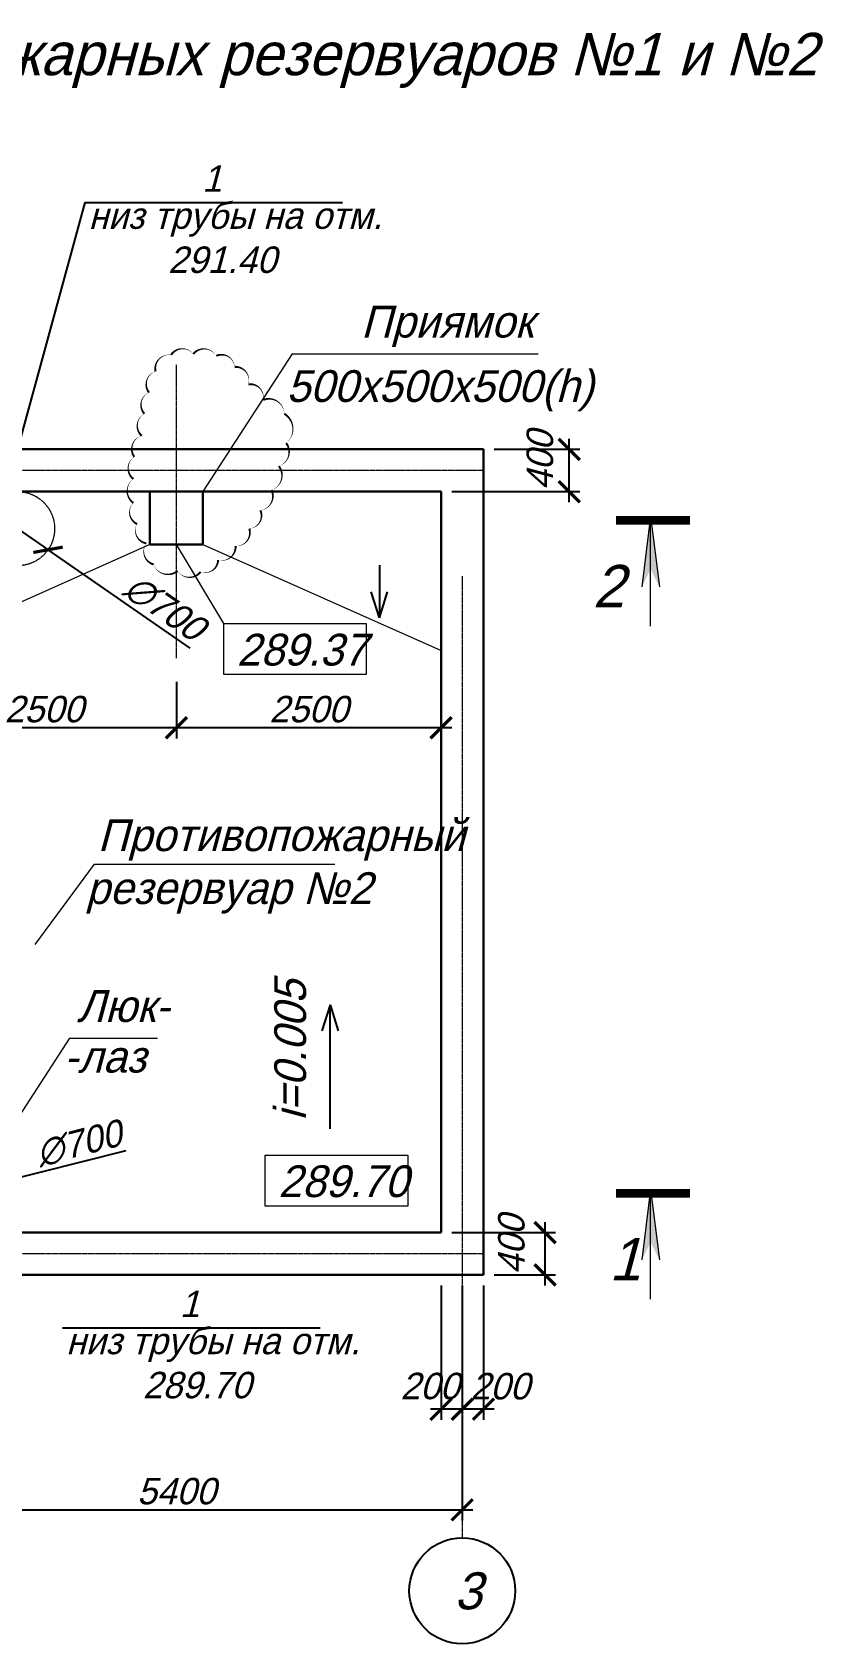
# Model space of a CAD drawing. Header units: millimetres. Extents: x 5929542 to 6152618, y 10240044 to 10382466.
# Drawn here: x 6022556 to 6030031, y 10303266 to 10318492 of the extents above; entities that cross this region are included whole.
import ezdxf

# ---------------------------------------------------------------- set-up
doc = ezdxf.new("R2010")
doc.units = ezdxf.units.MM
doc.header["$PDMODE"] = 35
doc.linetypes.add('ACAD_ISO02W100', pattern=[15, 12, -3])
doc.linetypes.add('CENTER', pattern=[2, 1.25, -0.25, 0.25, -0.25])
doc.layers.get('Defpoints').update_dxf_attribs({"color": 253})
for name, color, linetype, lineweight in [('Dimentions', 65, 'Continuous', 9), ('Layer1', 10, 'ACAD_ISO02W100', 13), ('арматура', 7, 'Continuous', 40), ('МОНОЛИТ', 5, 'Continuous', 30), ('Осевая', 4, 'CENTER', 9), ('Размеры', 172, 'Continuous', 13), ('Текст', 134, 'Continuous', 13), ('Текст @ 1', 134, 'Continuous', 13), ('эксплик', 7, 'Continuous', 50)]:
    doc.layers.add(name, color=color, linetype=linetype, lineweight=lineweight)
doc.layers.add('ВК', color=7, linetype='Continuous')
doc.layers.add('вспомог.', color=1, linetype='Continuous')
doc.styles.add('ГОСТ 2.304', font='mipgost.ttf', dxfattribs={"oblique": 15})
doc.styles.add('Размеры', font='times.ttf', dxfattribs={"width": 0.6})
doc.dimstyles.new('Размер 200', dxfattribs={"dimtxt": 250, "dimasz": 200, "dimexe": 100, "dimexo": 100, "dimgap": 50, "dimtad": 1, "dimdec": 0, "dimlfac": 2, "dimdsep": 46, "dimtxsty": 'Размеры', "dimblk1": 'ARCHTICK', "dimblk2": 'ARCHTICK', "dimsah": 1, "dimcen": 300, "dimdle": 100, "dimclrd": 256, "dimclre": 256, "dimclrt": 7, "dimaunit": 1, "dimadec": 1, "dimazin": 0, "dimtfac": 1, "dimtdec": 0, "dimtmove": 1, "dimatfit": 3, "dimldrblk": 'ARCHTICK', "dimfxl": 1, "dimtolj": 1, "dimtzin": 0, "dimarcsym": 0})

# ---------------------------------------------------------------- blocks, each defined once
blk = doc.blocks.new('_ArchTick')
at = {"color": 0, "linetype": 'ByBlock', "const_width": 0.15}
blk.add_lwpolyline([(-0.5, -0.5), (0.5, 0.5)], dxfattribs=at)
blk = doc.blocks.new('*D180')
at = {"layer": 'Defpoints', "color": 0, "transparency": 16777216}
for p in [(6026617, 10306751), (6026817, 10306751), (6026617, 10305482)]:
    blk.add_point(p, dxfattribs=at)
at = {"layer": 'Dimentions', "lineweight": -2, "transparency": 16777216}
for p, q in [((6026617, 10306651), (6026617, 10305382)), ((6026817, 10306651), (6026817, 10305382)), ((6026917, 10305482), (6026517, 10305482))]:
    blk.add_line(p, q, dxfattribs=at)
at = {"layer": 'Dimentions', "lineweight": -2, "transparency": 16777216, "xscale": 200, "yscale": 200, "zscale": 200, "rotation": 180}
blk.add_blockref('_ArchTick', (6026617, 10305482), dxfattribs=at)
at = {"layer": 'Dimentions', "lineweight": -2, "transparency": 16777216, "xscale": 200, "yscale": 200, "zscale": 200}
blk.add_blockref('_ArchTick', (6026817, 10305482), dxfattribs=at)
at = {"layer": 'Dimentions', "color": 7, "transparency": 16777216, "insert": (6026974, 10305698), "char_height": 250, "attachment_point": 5, "style": 'ГОСТ 2.304'}
blk.add_mtext('\\A1;200', dxfattribs=at)
blk = doc.blocks.new('*D181')
at = {"layer": 'Defpoints', "color": 0, "transparency": 16777216}
for p in [(6026417, 10306751), (6026617, 10306751), (6026417, 10305482)]:
    blk.add_point(p, dxfattribs=at)
at = {"layer": 'Dimentions', "lineweight": -2, "transparency": 16777216}
for p, q in [((6026417, 10306651), (6026417, 10305382)), ((6026617, 10306651), (6026617, 10305382)), ((6026717, 10305482), (6026317, 10305482))]:
    blk.add_line(p, q, dxfattribs=at)
at = {"layer": 'Dimentions', "lineweight": -2, "transparency": 16777216, "xscale": 200, "yscale": 200, "zscale": 200, "rotation": 180}
blk.add_blockref('_ArchTick', (6026417, 10305482), dxfattribs=at)
at = {"layer": 'Dimentions', "lineweight": -2, "transparency": 16777216, "xscale": 200, "yscale": 200, "zscale": 200}
blk.add_blockref('_ArchTick', (6026617, 10305482), dxfattribs=at)
at = {"layer": 'Dimentions', "color": 7, "transparency": 16777216, "insert": (6026312, 10305700), "char_height": 250, "attachment_point": 5, "style": 'ГОСТ 2.304'}
blk.add_mtext('\\A1;200', dxfattribs=at)
blk = doc.blocks.new('*D185')
at = {"layer": 'Defpoints', "color": 0, "transparency": 16777216}
for p in [(6022129, 10314001), (6022705, 10313602)]:
    blk.add_point(p, dxfattribs=at)
at = {"layer": 'Dimentions', "lineweight": -2, "transparency": 16777216}
for p in [(6022129, 10314001), (6024046, 10312673)]:
    blk.add_line(p, (6022705, 10313602), dxfattribs=at)
at = {"layer": 'Dimentions', "lineweight": -2, "transparency": 16777216, "xscale": 200, "yscale": 200, "zscale": 200}
for p, rotation in [((6022129, 10314001), 325.2882133159872), ((6022705, 10313602), 145.2882133159872)]:
    blk.add_blockref('_ArchTick', p, dxfattribs=dict(at, rotation=rotation))
at = {"layer": 'Dimentions', "color": 7, "transparency": 16777216, "insert": (6023806, 10313053), "char_height": 250, "attachment_point": 5, "rotation": 325.2882, "style": 'ГОСТ 2.304'}
blk.add_mtext('\\A1;∅700', dxfattribs=at)
blk = doc.blocks.new('*D189')
at = {"layer": 'Defpoints', "color": 0, "transparency": 16777216}
for p in [(6022106, 10307587), (6021427, 10307416)]:
    blk.add_point(p, dxfattribs=at)
at = {"layer": 'Dimentions', "lineweight": -2, "transparency": 16777216}
for p in [(6023441, 10307923), (6021427, 10307416)]:
    blk.add_line(p, (6022106, 10307587), dxfattribs=at)
at = {"layer": 'Dimentions', "lineweight": -2, "transparency": 16777216, "xscale": 200, "yscale": 200, "zscale": 200}
for p, rotation in [((6022106, 10307587), 194.1166358953301), ((6021427, 10307416), 14.11663589533006)]:
    blk.add_blockref('_ArchTick', p, dxfattribs=dict(at, rotation=rotation))
at = {"layer": 'Dimentions', "color": 7, "transparency": 16777216, "insert": (6022997, 10307992), "char_height": 250, "attachment_point": 5, "rotation": 14.1166, "style": 'ГОСТ 2.304'}
blk.add_mtext('\\A1;∅700', dxfattribs=at)
blk = doc.blocks.new('*D190')
at = {"layer": 'Defpoints', "color": 0, "transparency": 16777216}
for p in [(6026417, 10307151), (6027399, 10307151), (6026817, 10306751)]:
    blk.add_point(p, dxfattribs=at)
at = {"layer": 'Dimentions', "lineweight": -2, "transparency": 16777216}
for p, q in [((6027399, 10306651), (6027399, 10307251)), ((6026517, 10307151), (6027499, 10307151)), ((6026917, 10306751), (6027499, 10306751))]:
    blk.add_line(p, q, dxfattribs=at)
at = {"layer": 'Dimentions', "lineweight": -2, "transparency": 16777216, "xscale": 200, "yscale": 200, "zscale": 200}
for p, rotation in [((6027399, 10307151), 90), ((6027399, 10306751), 270)]:
    blk.add_blockref('_ArchTick', p, dxfattribs=dict(at, rotation=rotation))
at = {"layer": 'Dimentions', "color": 7, "transparency": 16777216, "insert": (6027082, 10307037), "char_height": 250, "attachment_point": 5, "rotation": 90, "style": 'ГОСТ 2.304'}
blk.add_mtext('\\A1;400', dxfattribs=at)
blk = doc.blocks.new('*D191')
at = {"layer": 'Defpoints', "color": 0, "transparency": 16777216}
for p in [(6026817, 10314551), (6027627, 10314551), (6026417, 10314151)]:
    blk.add_point(p, dxfattribs=at)
at = {"layer": 'Dimentions', "lineweight": -2, "transparency": 16777216}
for p, q in [((6026917, 10314551), (6027727, 10314551)), ((6027627, 10314051), (6027627, 10314651)), ((6026517, 10314151), (6027727, 10314151))]:
    blk.add_line(p, q, dxfattribs=at)
at = {"layer": 'Dimentions', "lineweight": -2, "transparency": 16777216, "xscale": 200, "yscale": 200, "zscale": 200}
for p, rotation in [((6027627, 10314551), 90), ((6027627, 10314151), 270)]:
    blk.add_blockref('_ArchTick', p, dxfattribs=dict(at, rotation=rotation))
at = {"layer": 'Dimentions', "color": 7, "transparency": 16777216, "insert": (6027351, 10314446), "char_height": 250, "attachment_point": 5, "rotation": 90, "style": 'ГОСТ 2.304'}
blk.add_mtext('\\A1;400', dxfattribs=at)
blk = doc.blocks.new('*D192')
at = {"layer": 'Defpoints', "color": 0, "transparency": 16777216}
for p in [(6026617, 10306751), (6021217, 10304613), (6026617, 10304532)]:
    blk.add_point(p, dxfattribs=at)
at = {"layer": 'Dimentions', "lineweight": -2, "transparency": 16777216}
for p, q in [((6026617, 10306651), (6026617, 10304432)), ((6021117, 10304532), (6026717, 10304532)), ((6021217, 10304513), (6021217, 10304432))]:
    blk.add_line(p, q, dxfattribs=at)
at = {"layer": 'Dimentions', "lineweight": -2, "transparency": 16777216, "xscale": 200, "yscale": 200, "zscale": 200, "rotation": 180}
blk.add_blockref('_ArchTick', (6021217, 10304532), dxfattribs=at)
at = {"layer": 'Dimentions', "lineweight": -2, "transparency": 16777216, "xscale": 200, "yscale": 200, "zscale": 200}
blk.add_blockref('_ArchTick', (6026617, 10304532), dxfattribs=at)
at = {"layer": 'Dimentions', "color": 7, "transparency": 16777216, "insert": (6023917, 10304707), "char_height": 250, "attachment_point": 5, "style": 'ГОСТ 2.304'}
blk.add_mtext('\\A1;5400', dxfattribs=at)
blk = doc.blocks.new('*D194')
at = {"layer": 'Defpoints', "color": 0, "transparency": 16777216}
for p in [(6023917, 10312453), (6021417, 10312304), (6021417, 10311920)]:
    blk.add_point(p, dxfattribs=at)
at = {"layer": 'Dimentions', "lineweight": -2, "transparency": 16777216}
for p, q in [((6023917, 10312353), (6023917, 10311820)), ((6021417, 10312204), (6021417, 10311820)), ((6024017, 10311920), (6021317, 10311920))]:
    blk.add_line(p, q, dxfattribs=at)
at = {"layer": 'Dimentions', "lineweight": -2, "transparency": 16777216, "xscale": 200, "yscale": 200, "zscale": 200, "rotation": 180}
blk.add_blockref('_ArchTick', (6021417, 10311920), dxfattribs=at)
at = {"layer": 'Dimentions', "lineweight": -2, "transparency": 16777216, "xscale": 200, "yscale": 200, "zscale": 200}
blk.add_blockref('_ArchTick', (6023917, 10311920), dxfattribs=at)
at = {"layer": 'Dimentions', "color": 7, "transparency": 16777216, "insert": (6022667, 10312095), "char_height": 250, "attachment_point": 5, "style": 'ГОСТ 2.304'}
blk.add_mtext('\\A1;2500', dxfattribs=at)
blk = doc.blocks.new('*D195')
at = {"layer": 'Defpoints', "color": 0, "transparency": 16777216}
for p in [(6026417, 10312453), (6023917, 10312304), (6023917, 10311920)]:
    blk.add_point(p, dxfattribs=at)
at = {"layer": 'Dimentions', "lineweight": -2, "transparency": 16777216}
for p, q in [((6026417, 10312353), (6026417, 10311820)), ((6023917, 10312204), (6023917, 10311820)), ((6026517, 10311920), (6023817, 10311920))]:
    blk.add_line(p, q, dxfattribs=at)
at = {"layer": 'Dimentions', "lineweight": -2, "transparency": 16777216, "xscale": 200, "yscale": 200, "zscale": 200, "rotation": 180}
blk.add_blockref('_ArchTick', (6023917, 10311920), dxfattribs=at)
at = {"layer": 'Dimentions', "lineweight": -2, "transparency": 16777216, "xscale": 200, "yscale": 200, "zscale": 200}
blk.add_blockref('_ArchTick', (6026417, 10311920), dxfattribs=at)
at = {"layer": 'Dimentions', "color": 7, "transparency": 16777216, "insert": (6025167, 10312095), "char_height": 250, "attachment_point": 5, "style": 'ГОСТ 2.304'}
blk.add_mtext('\\A1;2500', dxfattribs=at)

msp = doc.modelspace()

# ---------------------------------------------------------------- hatches: boundary and pattern name
at = {"layer": 'Текст', "linetype": 'ByBlock', "lineweight": 9}
h = msp.add_hatch(color=256, dxfattribs=at)
h.paths.add_polyline_path([(6028396.16082, 10313919.61375), (6028478.21094, 10313252.1119), (6028396.16082, 10313416.07378)])
h.paths.add_polyline_path([(6028396.16082, 10313919.61375), (6028396.16082, 10313416.07378), (6028314.1107, 10313252.1119)])
h = msp.add_hatch(color=256, dxfattribs=at)
h.paths.add_polyline_path([(6028396.16082, 10307561.51658), (6028478.21094, 10306894.01473), (6028396.16082, 10307057.97661)])
h.paths.add_polyline_path([(6028396.16082, 10307561.51658), (6028396.16082, 10307057.97661), (6028314.1107, 10306894.01473)])

# ---------------------------------------------------------------- linework, layer by layer
at = {"layer": 'Dimentions'}
for p, q in [((6023666.89838, 10313651.45138), (6021416.89799, 10312649.05517)), ((6024166.89838, 10313651.45138), (6026416.89877, 10312649.05517))]:
    msp.add_line(p, q, dxfattribs=at)
at = {"layer": 'Layer1', "color": 1, "linetype": 'ACAD_ISO02W100', "ltscale": 0.5}
msp.add_circle((6022416.89799, 10313801.45138), 350, dxfattribs=at)
at = {"layer": 'арматура', "ltscale": 0.02}
msp.add_lwpolyline([(6024936.32263, 10314887.20328, 0, 20, 0.52056705), (6024736.4458, 10315017.46571, 0, 20, 0.52056705), (6024736.4458, 10315017.46571, 0, 20, 0.52056705), (6024597.40242, 10315165.09611, 0, 20, 0.52056705), (6024597.40242, 10315165.09611, 0, 20, 0.52056705), (6024467.04728, 10315330.09447, 0, 20, 0.52056705), (6024467.04728, 10315330.09447, 0, 20, 0.52056705), (6024293.24465, 10315434.30496, 0, 20, 0.52056705), (6024293.24465, 10315434.30496, 0, 20, 0.52056705), (6024075.98819, 10315451.67292, 0, 20, 0.52056705), (6024075.98819, 10315451.67292, 0, 20, 0.52056705), (6023867.42313, 10315442.98894, 0, 20, 0.52056705), (6023867.42313, 10315442.98894, 0, 20, 0.52056705), (6023719.68836, 10315286.67456, 0, 20, 0.52056705), (6023719.68836, 10315286.67456, 0, 20, 0.52056705), (6023658.8549, 10315086.93892, 0, 20, 0.52056705), (6023658.8549, 10315086.93892, 0, 20, 0.52056705), (6023615.40424, 10314887.20328, 0, 20, 0.52056705), (6023615.40424, 10314887.20328, 0, 20, 0.52056705), (6023589.33321, 10314678.78365, 0, 20, 0.52056705), (6023589.33321, 10314678.78365, 0, 20, 0.52056705), (6023519.81153, 10314479.04801, 0, 20, 0.52056705), (6023519.81153, 10314479.04801, 0, 20, 0.52056705), (6023511.12013, 10314270.62839, 0, 20, 0.52056705), (6023511.12013, 10314270.62839, 0, 20, 0.52056705), (6023511.12013, 10314044.8408, 0, 20, 0.52056705), (6023511.12013, 10314044.8408, 0, 20, 0.52056705), (6023545.88256, 10313845.10516, 0, 20, 0.52056705), (6023545.88256, 10313845.10516, 0, 20, 0.52056705), (6023632.78387, 10313662.73748, 0, 20, 0.52056705), (6023632.78387, 10313662.73748, 0, 20, 0.52056705), (6023702.30556, 10313463.00184, 0, 20, 0.52056705), (6023702.30556, 10313463.00184, 0, 20, 0.52056705), (6023928.25342, 10313402.21261, 0, 20, 0.52056705), (6023928.25342, 10313402.21261, 0, 20, 0.52056705), (6024145.50988, 10313393.52863, 0, 20, 0.52056705), (6024145.50988, 10313393.52863, 0, 20, 0.52056705), (6024310.62428, 10313506.4231, 0, 20, 0.52056705), (6024310.62428, 10313506.4231, 0, 20, 0.52056705), (6024475.73868, 10313636.68554, 0, 20, 0.52056705), (6024475.73868, 10313636.68554, 0, 20, 0.52056705), (6024606.09383, 10313801.6839, 0, 20, 0.52056705), (6024606.09383, 10313801.6839, 0, 20, 0.52056705), (6024710.37477, 10313975.36759, 0, 20, 0.52056705), (6024710.37477, 10313975.36759, 0, 20, 0.52056705), (6024814.65888, 10314166.4179, 0, 20, 0.52056705), (6024814.65888, 10314166.4179, 0, 20, 0.52056705), (6024884.18057, 10314392.20684, 0, 20, 0.52056705), (6024884.18057, 10314392.20684, 0, 20, 0.52056705), (6024953.70226, 10314609.31045, 0, 20, 0.52056705), (6024953.70226, 10314609.31045, 0, 20, 0.52056705)], format="xyseb", close=True, dxfattribs=at)
at = {"layer": 'ВК', "color": 0, "linetype": 'ByBlock', "lineweight": 9, "ltscale": 1000}
for p, q in [((6025010.48242, 10315453.36148), (6024166.89838, 10314151.45138)), ((6024364.82705, 10312904.56552), (6023916.89838, 10313651.45138)), ((6022908.04866, 10308987.62735), (6022064.46463, 10307685.71725))]:
    msp.add_line(p, q, dxfattribs=at)
for points in [[(6024364.82705, 10312904.56552), (6025710.51663, 10312904.56552), (6025710.51663, 10312422.92132), (6024364.82705, 10312422.92132)], [(6024756.32499, 10307882.96521), (6026102.01457, 10307882.96521), (6026102.01457, 10307401.32101), (6024756.32499, 10307401.32101)]]:
    msp.add_lwpolyline(points, close=True, dxfattribs=at)
at = {"layer": 'вспомог.', "linetype": 'Continuous'}
for p, q in [((6025834.42781, 10313456.73243), (6025834.42781, 10312959.09546)), ((6025834.42781, 10312959.09546), (6025758.16425, 10313204.18118)), ((6025834.42781, 10312959.09546), (6025910.69137, 10313204.18118)), ((6025368.44246, 10309303.11227), (6025292.1789, 10309058.02655)), ((6025368.44246, 10308130.53052), (6025368.44246, 10309303.11227)), ((6025368.44246, 10309303.11227), (6025444.70602, 10309058.02655))]:
    msp.add_line(p, q, dxfattribs=at)
at = {"layer": 'МОНОЛИТ', "linetype": 'Continuous', "ltscale": 0.1}
for p, q in [((6015616.89721, 10314551.45138), (6026816.89721, 10314551.45138)), ((6026816.89799, 10306751.45087), (6026816.89799, 10314551.45138)), ((6021416.89799, 10314151.45138), (6026416.89799, 10314151.45138)), ((6023666.89838, 10313651.45138), (6023666.89838, 10314151.45138)), ((6024166.89838, 10313651.45138), (6024166.89838, 10314151.45138)), ((6026416.89799, 10307151.45087), (6026416.89799, 10314151.45138)), ((6024166.89838, 10313651.45138), (6023666.89838, 10313651.45138)), ((6021416.89799, 10307151.45087), (6026416.89799, 10307151.45087)), ((6015616.89721, 10306751.45087), (6026816.89799, 10306751.45087))]:
    msp.add_line(p, q, dxfattribs=at)
at = {"layer": 'Осевая', "ltscale": 10}
for p, q in [((6023916.89838, 10312579.11703), (6023916.89838, 10315348.53739)), ((6026816.89799, 10314351.45138), (6013416.41782, 10314351.45138)), ((6026616.89799, 10313353.70148), (6026616.89799, 10304266.47534)), ((6026816.89799, 10306951.45087), (6013416.41782, 10306951.45087))]:
    msp.add_line(p, q, dxfattribs=at)
at = {"layer": 'Размеры', "linetype": 'Continuous', "lineweight": 25, "ltscale": 100}
msp.add_circle((6026616.89799, 10303766.47534), 500, dxfattribs=at)
at = {"layer": 'Текст', "lineweight": 25, "ltscale": 2}
for p, q in [((6023052.94359, 10316884.03158), (6022416.89799, 10314551.45138)), ((6023052.94359, 10316884.03158), (6025484.96191, 10316884.03158)), ((6022841.69891, 10306252.33543), (6025273.71723, 10306252.33543))]:
    msp.add_line(p, q, dxfattribs=at)
at = {"layer": 'Текст', "linetype": 'ByBlock', "lineweight": 9}
for p, q in [((6028396.16082, 10313919.61375), (6028314.1107, 10313252.1119)), ((6028396.16082, 10313919.61375), (6028478.21094, 10313252.1119)), ((6028391.26421, 10313879.77841), (6028391.26421, 10312880.08835)), ((6028396.16082, 10307561.51658), (6028314.1107, 10306894.01473)), ((6028391.26421, 10307521.68124), (6028391.26421, 10306521.99118)), ((6028396.16082, 10307561.51658), (6028478.21094, 10306894.01473))]:
    msp.add_line(p, q, dxfattribs=at)
at = {"layer": 'Текст', "ltscale": 0.2}
for p, q in [((6022583.69527, 10309872.47054, -6000), (6023142.73457, 10310632.04655, -9000)), ((6023142.73457, 10310632.04655, -3000), (6025414.65476, 10310632.04655, -3000))]:
    msp.add_line(p, q, dxfattribs=at)
at = {"layer": 'Текст', "linetype": 'ByBlock', "lineweight": 9, "const_width": 80}
for points in [[(6028768.49721, 10313879.77841), (6028068.23368, 10313879.77841)], [(6028768.49721, 10307521.68124), (6028068.23368, 10307521.68124)]]:
    msp.add_lwpolyline(points, dxfattribs=at)
at = {"layer": 'эксплик', "color": 0, "lineweight": 0, "ltscale": 1000}
for p, q in [((6025010.48242, 10315453.36148), (6027334.94673, 10315453.36148)), ((6022908.04866, 10308987.62735), (6023737.18176, 10308987.62735))]:
    msp.add_line(p, q, dxfattribs=at)

# ---------------------------------------------------------------- texts
at = {"layer": 'Dimentions', "color": 0, "lineweight": 5, "ltscale": 2, "style": 'ГОСТ 2.304', "oblique": 15}
for s, height, p in [('Схема расположения противопожарных резервуаров №1 и №2 ', 400, (6014161.95551, 10318085.54314)), ('Приямок', 300, (6025661.00157, 10315607.18047)), ('500х500х500(h)', 300, (6024956.70324, 10314998.70748)), ('Люк-', 300, (6022978.11085, 10309141.44634)), ('-лаз', 300, (6022854.26948, 10308662.95165))]:
    msp.add_text(s, height=height, dxfattribs=at).set_placement(p)
msp.add_text('i=0.005', height=300, rotation=90, dxfattribs=at).set_placement((6025141.49731, 10308208.87011))
at = {"layer": 'Dimentions', "color": 0, "lineweight": 5, "ltscale": 2, "width": 3710.9600501, "attachment_point": 1, "style": 'ГОСТ 2.304'}
for s, insert, char_height in [('\\pi590.93; низ трубы на отм.    \\P\\pi1434.9;291.40', (6022403.28615, 10316884.03158), 250), ('289.37', (6024488.33291, 10312808.01624), 300), ('  Противопожарный    \\P резервуар №2', (6022950.91844, 10311055.32698, -3000), 300), ('289.70', (6024879.83085, 10307786.41593), 300), ('\\pi590.93; низ трубы на отм.    \\P\\pi1408.1;289.70', (6022192.04147, 10306252.33543), 250)]:
    msp.add_mtext(s, dxfattribs=dict(at, insert=insert, char_height=char_height))
at = {"layer": 'Размеры', "linetype": 'Continuous', "lineweight": 25, "ltscale": 100, "insert": (6026541.89799, 10303941.47534), "char_height": 350, "width": 300, "attachment_point": 1, "style": 'ГОСТ 2.304'}
msp.add_mtext('\\fMipgost|b0|i0|c1|p34;\\W1.0000000000;\\T1.0000000000;\\o\\l3', dxfattribs=at)
at = {"layer": 'Текст', "lineweight": 25, "ltscale": 2, "style": 'ГОСТ 2.304', "oblique": 15}
for p in [(6024160.3181, 10316984.03158), (6023949.07342, 10306352.33543)]:
    msp.add_text('1', height=250, dxfattribs=at).set_placement(p)
at = {"layer": 'Текст @ 1', "linetype": 'ByBlock', "lineweight": 9, "style": 'ГОСТ 2.304', "oblique": 15}
for s, p in [('2', (6027849.27734, 10313058.51605)), ('1', (6028004.81338, 10306700.41888))]:
    msp.add_text(s, height=400, dxfattribs=at).set_placement(p)

# ---------------------------------------------------------------- dimensions: what is measured, and where the dimension line sits
at = {"layer": 'Dimentions'}
for base, p1, p2, picture, middle in [((6027627.34625, 10314551.45138), (6026416.89799, 10314151.45138), (6026816.89799, 10314551.45138), '*D191', (6027525.60071, 10314446.28302)), ((6027398.8838, 10307151.45087), (6026816.89799, 10306751.45087), (6026416.89799, 10307151.45087), '*D190', (6027257.27575, 10307037.11127))]:
    dim = msp.add_linear_dim(base=base, p1=p1, p2=p2, angle=90, dimstyle='Размер 200', override={"dimlfac": 1, "dimtxsty": 'ГОСТ 2.304'}, dxfattribs=at)
    dim.commit()
    dim.dimension.update_dxf_attribs({"geometry": picture, "text_midpoint": middle, "dimtype": 160})
for p1, p2, picture, middle in [((6022129.18857, 10314000.7584), (6022704.60741, 10313602.14436), '*D185', (6023705.669, 10312908.67173)), ((6021427.46756, 10307416.08706), (6022106.32842, 10307586.81469), '*D189', (6023039.87124, 10307821.59261))]:
    dim = msp.add_diameter_dim_2p(p1=p1, p2=p2, dimstyle='Размер 200', override={"dimlfac": 1, "dimtxsty": 'ГОСТ 2.304'}, dxfattribs=at)
    dim.commit()
    dim.dimension.update_dxf_attribs({"geometry": picture, "text_midpoint": middle, "dimtype": 163})
for base, p1, p2, picture, middle in [((6021416.89799, 10311919.52799), (6023916.89838, 10312452.77213), (6021416.89799, 10312303.54599), '*D194', (6022666.89819, 10312094.52799)), ((6023916.89838, 10311919.52799), (6026416.89877, 10312452.77213), (6023916.89838, 10312303.54599), '*D195', (6025166.89857, 10312094.52799))]:
    dim = msp.add_linear_dim(base=base, p1=p1, p2=p2, angle=180, dimstyle='Размер 200', override={"dimlfac": 1, "dimtxsty": 'ГОСТ 2.304'}, dxfattribs=at)
    dim.commit()
    dim.dimension.update_dxf_attribs({"geometry": picture, "text_midpoint": middle})
dim = msp.add_linear_dim(base=(6026616.89799, 10304531.84028), p1=(6021216.89799, 10304612.98091), p2=(6026616.89799, 10306751.45087), dimstyle='Размер 200', override={"dimlfac": 1, "dimtxsty": 'ГОСТ 2.304'}, dxfattribs=at)
dim.commit()
dim.dimension.update_dxf_attribs({"geometry": '*D192', "text_midpoint": (6023916.89799, 10304706.84028)})
for base, p1, p2, picture, middle in [((6026416.89799, 10305481.87814), (6026616.89799, 10306751.45087), (6026416.89799, 10306751.45087), '*D181', (6026312.28804, 10305525.35101)), ((6026616.89799, 10305481.87814), (6026816.89799, 10306751.45087), (6026616.89799, 10306751.45087), '*D180', (6026973.97629, 10305523.36135))]:
    dim = msp.add_linear_dim(base=base, p1=p1, p2=p2, dimstyle='Размер 200', override={"dimlfac": 1, "dimtxsty": 'ГОСТ 2.304'}, dxfattribs=at)
    dim.commit()
    dim.dimension.update_dxf_attribs({"geometry": picture, "text_midpoint": middle, "dimtype": 160})

doc.saveas('drawing.dxf')
